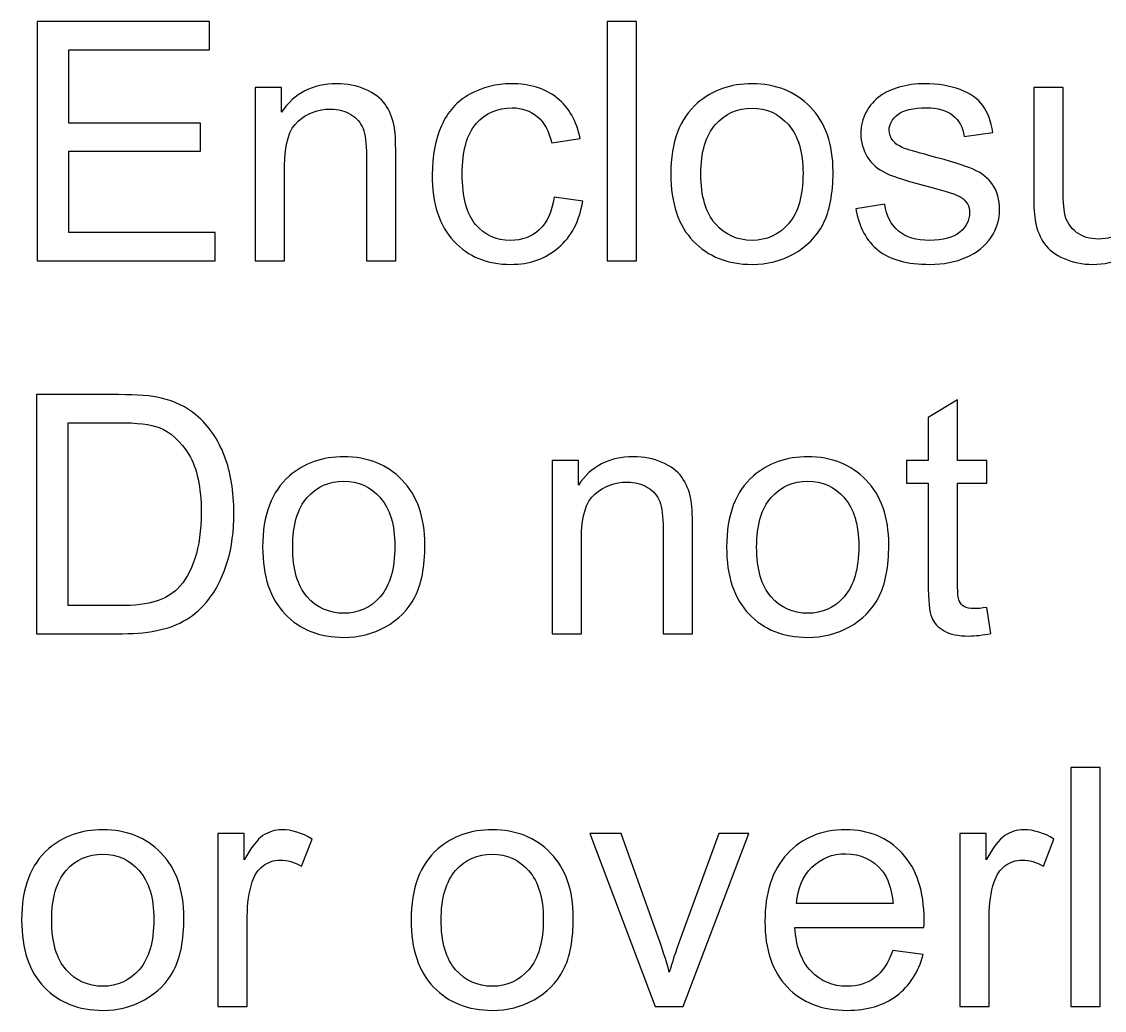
# Model space of a CAD drawing. Header units: millimetres. Extents: x 313 to 2379, y -2162 to 308.
# Drawn here: x 782.8 to 865.2, y -1141.1 to -1065.9 of the extents above; entities that cross this region are included whole.
import ezdxf

# ---------------------------------------------------------------- set-up
doc = ezdxf.new("R2010")
doc.units = ezdxf.units.MM
doc.header["$MEASUREMENT"] = 0
doc.layers.add('Layer 1', color=7, linetype='Continuous')

msp = doc.modelspace()

# ---------------------------------------------------------------- linework, layer by layer
at = {"layer": 'Layer 1', "color": 250}
for points, knots in [([(784.0125, -1084.0778), (784.0125, -1084.0778), (784.0125, -1065.8914), (784.0125, -1065.8914), (784.0125, -1065.8914), (797.1443, -1065.8914), (797.1443, -1065.8914), (797.1443, -1065.8914), (797.1443, -1068.025), (797.1443, -1068.025), (797.1443, -1068.025), (786.4255, -1068.025), (786.4255, -1068.025), (786.4255, -1068.025), (786.4255, -1073.613), (786.4255, -1073.613), (786.4255, -1073.613), (796.4585, -1073.613), (796.4585, -1073.613), (796.4585, -1073.613), (796.4585, -1075.7466), (796.4585, -1075.7466), (796.4585, -1075.7466), (786.4255, -1075.7466), (786.4255, -1075.7466), (786.4255, -1075.7466), (786.4255, -1081.9442), (786.4255, -1081.9442), (786.4255, -1081.9442), (797.5761, -1081.9442), (797.5761, -1081.9442), (797.5761, -1081.9442), (797.5761, -1084.0778), (797.5761, -1084.0778), (797.5761, -1084.0778), (784.0125, -1084.0778), (784.0125, -1084.0778)], [0, 0, 0, 0, 0.0833333, 0.0833333, 0.0833333, 0.1666667, 0.1666667, 0.1666667, 0.25, 0.25, 0.25, 0.3333333, 0.3333333, 0.3333333, 0.4166667, 0.4166667, 0.4166667, 0.5, 0.5, 0.5, 0.5833333, 0.5833333, 0.5833333, 0.6666667, 0.6666667, 0.6666667, 0.75, 0.75, 0.75, 0.8333333, 0.8333333, 0.8333333, 0.9166667, 0.9166667, 0.9166667, 1, 1, 1, 1]), ([(827.3999, -1084.0778), (827.3999, -1084.0778), (827.3999, -1065.8914), (827.3999, -1065.8914), (827.3999, -1065.8914), (829.6351, -1065.8914), (829.6351, -1065.8914), (829.6351, -1065.8914), (829.6351, -1084.0778), (829.6351, -1084.0778), (829.6351, -1084.0778), (827.3999, -1084.0778), (827.3999, -1084.0778)], [0, 0, 0, 0, 0.25, 0.25, 0.25, 0.5, 0.5, 0.5, 0.75, 0.75, 0.75, 1, 1, 1, 1]), ([(800.6241, -1084.0778), (800.6241, -1084.0778), (800.6241, -1070.8952), (800.6241, -1070.8952), (800.6241, -1070.8952), (802.6307, -1070.8952), (802.6307, -1070.8952), (802.6307, -1070.8952), (802.6307, -1072.7663), (802.6307, -1072.7663), (803.5959, -1071.3312), (804.9929, -1070.6158), (806.8175, -1070.6158), (807.6133, -1070.6158), (808.3415, -1070.7597), (809.0061, -1071.0434), (809.6707, -1071.327), (810.1703, -1071.7038), (810.5005, -1072.1652), (810.8307, -1072.6266), (811.0635, -1073.177), (811.1947, -1073.812), (811.2752, -1074.2268), (811.3175, -1074.9507), (811.3175, -1075.9837), (811.3175, -1075.9837), (811.3175, -1084.0778), (811.3175, -1084.0778), (811.3175, -1084.0778), (809.0823, -1084.0778), (809.0823, -1084.0778), (809.0823, -1084.0778), (809.0823, -1076.0683), (809.0823, -1076.0683), (809.0823, -1075.1582), (808.9976, -1074.4766), (808.8241, -1074.0279), (808.6505, -1073.5791), (808.3415, -1073.2193), (807.9012, -1072.9484), (807.4609, -1072.6817), (806.9402, -1072.5462), (806.3476, -1072.5462), (805.3993, -1072.5462), (804.5823, -1072.8468), (803.8922, -1073.4521), (803.2022, -1074.0533), (802.8593, -1075.2005), (802.8593, -1076.8854), (802.8593, -1076.8854), (802.8593, -1084.0778), (802.8593, -1084.0778), (802.8593, -1084.0778), (800.6241, -1084.0778), (800.6241, -1084.0778)], [0, 0, 0, 0, 0.0555556, 0.0555556, 0.0555556, 0.1111111, 0.1111111, 0.1111111, 0.1666667, 0.1666667, 0.1666667, 0.2222222, 0.2222222, 0.2222222, 0.2777778, 0.2777778, 0.2777778, 0.3333333, 0.3333333, 0.3333333, 0.3888889, 0.3888889, 0.3888889, 0.4444444, 0.4444444, 0.4444444, 0.5, 0.5, 0.5, 0.5555556, 0.5555556, 0.5555556, 0.6111111, 0.6111111, 0.6111111, 0.6666667, 0.6666667, 0.6666667, 0.7222222, 0.7222222, 0.7222222, 0.7777778, 0.7777778, 0.7777778, 0.8333333, 0.8333333, 0.8333333, 0.8888889, 0.8888889, 0.8888889, 0.9444444, 0.9444444, 0.9444444, 1, 1, 1, 1]), ([(823.3613, -1079.2518), (823.3613, -1079.2518), (825.5457, -1079.5566), (825.5457, -1079.5566), (825.3044, -1081.0594), (824.6948, -1082.2321), (823.7084, -1083.083), (822.7221, -1083.9339), (821.5071, -1084.3572), (820.072, -1084.3572), (818.2728, -1084.3572), (816.825, -1083.7688), (815.7328, -1082.5919), (814.6364, -1081.415), (814.0903, -1079.7302), (814.0903, -1077.5373), (814.0903, -1076.1149), (814.3274, -1074.8745), (814.7973, -1073.8077), (815.2672, -1072.7452), (815.9826, -1071.9451), (816.9478, -1071.4159), (817.9088, -1070.8825), (818.9544, -1070.6158), (820.0889, -1070.6158), (821.5156, -1070.6158), (822.6882, -1070.9756), (823.5941, -1071.6995), (824.5043, -1072.4234), (825.0885, -1073.4521), (825.3425, -1074.7814), (825.3425, -1074.7814), (823.1835, -1075.1116), (823.1835, -1075.1116), (822.9761, -1074.2268), (822.612, -1073.5622), (822.0828, -1073.1135), (821.5579, -1072.669), (820.9229, -1072.4446), (820.1778, -1072.4446), (819.0518, -1072.4446), (818.1374, -1072.8468), (817.4304, -1073.6511), (816.7277, -1074.4597), (816.3763, -1075.7297), (816.3763, -1077.4738), (816.3763, -1079.2433), (816.715, -1080.526), (817.3923, -1081.3261), (818.0739, -1082.1262), (818.9586, -1082.5284), (820.0466, -1082.5284), (820.9271, -1082.5284), (821.6595, -1082.2617), (822.2437, -1081.7241), (822.8321, -1081.1907), (823.2047, -1080.3652), (823.3613, -1079.2518)], [0, 0, 0, 0, 0.0526316, 0.0526316, 0.0526316, 0.1052632, 0.1052632, 0.1052632, 0.1578947, 0.1578947, 0.1578947, 0.2105263, 0.2105263, 0.2105263, 0.2631579, 0.2631579, 0.2631579, 0.3157895, 0.3157895, 0.3157895, 0.3684211, 0.3684211, 0.3684211, 0.4210526, 0.4210526, 0.4210526, 0.4736842, 0.4736842, 0.4736842, 0.5263158, 0.5263158, 0.5263158, 0.5789474, 0.5789474, 0.5789474, 0.6315789, 0.6315789, 0.6315789, 0.6842105, 0.6842105, 0.6842105, 0.7368421, 0.7368421, 0.7368421, 0.7894737, 0.7894737, 0.7894737, 0.8421053, 0.8421053, 0.8421053, 0.8947368, 0.8947368, 0.8947368, 0.9473684, 0.9473684, 0.9473684, 1, 1, 1, 1]), ([(832.2555, -1077.4865), (832.2555, -1075.0523), (832.9328, -1073.2489), (834.2917, -1072.0763), (835.422, -1071.1026), (836.8063, -1070.6158), (838.4362, -1070.6158), (840.2438, -1070.6158), (841.7255, -1071.2085), (842.8769, -1072.3938), (844.0242, -1073.5749), (844.5999, -1075.2132), (844.5999, -1077.3002), (844.5999, -1078.9936), (844.3459, -1080.3228), (843.8379, -1081.2923), (843.3299, -1082.2617), (842.5891, -1083.0152), (841.6154, -1083.5529), (840.646, -1084.0905), (839.5834, -1084.3572), (838.4362, -1084.3572), (836.5904, -1084.3572), (835.1003, -1083.7688), (833.9615, -1082.5877), (832.8228, -1081.4066), (832.2555, -1079.7048), (832.2555, -1077.4865)], [0, 0, 0, 0, 0.1111111, 0.1111111, 0.1111111, 0.2222222, 0.2222222, 0.2222222, 0.3333333, 0.3333333, 0.3333333, 0.4444444, 0.4444444, 0.4444444, 0.5555556, 0.5555556, 0.5555556, 0.6666667, 0.6666667, 0.6666667, 0.7777778, 0.7777778, 0.7777778, 0.8888889, 0.8888889, 0.8888889, 1, 1, 1, 1]), ([(846.3313, -1080.1408), (846.3313, -1080.1408), (848.5411, -1079.7852), (848.5411, -1079.7852), (848.6639, -1080.67), (849.011, -1081.3473), (849.5783, -1081.8214), (850.1455, -1082.2913), (850.9414, -1082.5284), (851.9574, -1082.5284), (852.9861, -1082.5284), (853.7481, -1082.321), (854.2476, -1081.9019), (854.7429, -1081.487), (854.9927, -1080.9959), (854.9927, -1080.4329), (854.9927, -1079.9291), (854.7683, -1079.5312), (854.3238, -1079.2433), (854.0106, -1079.0444), (853.2486, -1078.7946), (852.0378, -1078.4856), (850.4038, -1078.0749), (849.2735, -1077.7193), (848.6385, -1077.4188), (848.0077, -1077.114), (847.5293, -1076.6991), (847.2034, -1076.1657), (846.8774, -1075.6365), (846.7123, -1075.0481), (846.7123, -1074.4046), (846.7123, -1073.8162), (846.8478, -1073.2743), (847.1145, -1072.7748), (847.3854, -1072.2753), (847.7495, -1071.8604), (848.2109, -1071.5302), (848.558, -1071.2762), (849.0322, -1071.0603), (849.6291, -1070.8825), (850.2302, -1070.7047), (850.8694, -1070.6158), (851.5552, -1070.6158), (852.5882, -1070.6158), (853.4941, -1070.764), (854.273, -1071.0645), (855.0562, -1071.3609), (855.6319, -1071.7673), (856.0045, -1072.2753), (856.3728, -1072.7875), (856.631, -1073.4691), (856.7707, -1074.3242), (856.7707, -1074.3242), (854.5863, -1074.629), (854.5863, -1074.629), (854.4889, -1073.9432), (854.2011, -1073.4056), (853.7269, -1073.0203), (853.2528, -1072.6351), (852.5839, -1072.4446), (851.7161, -1072.4446), (850.6959, -1072.4446), (849.9635, -1072.6139), (849.5275, -1072.9526), (849.0914, -1073.2913), (848.8713, -1073.6892), (848.8713, -1074.1422), (848.8713, -1074.43), (848.9602, -1074.6925), (849.1422, -1074.9253), (849.3243, -1075.1624), (849.6079, -1075.3614), (849.9974, -1075.518), (850.2217, -1075.6027), (850.8737, -1075.7932), (851.9659, -1076.0895), (853.5407, -1076.5086), (854.6413, -1076.8557), (855.2679, -1077.1224), (855.8944, -1077.3891), (856.3855, -1077.7828), (856.7411, -1078.2908), (857.1009, -1078.8031), (857.2787, -1079.4381), (857.2787, -1080.2001), (857.2787, -1080.9409), (857.0628, -1081.6394), (856.6268, -1082.2956), (856.1907, -1082.9517), (855.5642, -1083.4597), (854.7472, -1083.8196), (853.9259, -1084.1794), (852.9988, -1084.3572), (851.9659, -1084.3572), (850.2556, -1084.3572), (848.9475, -1084.0016), (848.05, -1083.2946), (847.1526, -1082.5834), (846.5811, -1081.5336), (846.3313, -1080.1408)], [0, 0, 0, 0, 0.030303, 0.030303, 0.030303, 0.0606061, 0.0606061, 0.0606061, 0.0909091, 0.0909091, 0.0909091, 0.1212121, 0.1212121, 0.1212121, 0.1515152, 0.1515152, 0.1515152, 0.1818182, 0.1818182, 0.1818182, 0.2121212, 0.2121212, 0.2121212, 0.2424242, 0.2424242, 0.2424242, 0.2727273, 0.2727273, 0.2727273, 0.3030303, 0.3030303, 0.3030303, 0.3333333, 0.3333333, 0.3333333, 0.3636364, 0.3636364, 0.3636364, 0.3939394, 0.3939394, 0.3939394, 0.4242424, 0.4242424, 0.4242424, 0.4545455, 0.4545455, 0.4545455, 0.4848485, 0.4848485, 0.4848485, 0.5151515, 0.5151515, 0.5151515, 0.5454545, 0.5454545, 0.5454545, 0.5757576, 0.5757576, 0.5757576, 0.6060606, 0.6060606, 0.6060606, 0.6363636, 0.6363636, 0.6363636, 0.6666667, 0.6666667, 0.6666667, 0.6969697, 0.6969697, 0.6969697, 0.7272727, 0.7272727, 0.7272727, 0.7575758, 0.7575758, 0.7575758, 0.7878788, 0.7878788, 0.7878788, 0.8181818, 0.8181818, 0.8181818, 0.8484848, 0.8484848, 0.8484848, 0.8787879, 0.8787879, 0.8787879, 0.9090909, 0.9090909, 0.9090909, 0.9393939, 0.9393939, 0.9393939, 0.969697, 0.969697, 0.969697, 1, 1, 1, 1]), ([(868.5309, -1084.0778), (868.5309, -1084.0778), (868.5309, -1082.1178), (868.5309, -1082.1178), (867.5064, -1083.6121), (866.1179, -1084.3572), (864.3611, -1084.3572), (863.5864, -1084.3572), (862.8625, -1084.209), (862.1894, -1083.9127), (861.5163, -1083.6121), (861.0167, -1083.2396), (860.6908, -1082.7909), (860.3648, -1082.3379), (860.1362, -1081.7876), (860.005, -1081.1356), (859.9161, -1080.6954), (859.8695, -1080.0011), (859.8695, -1079.0528), (859.8695, -1079.0528), (859.8695, -1070.8952), (859.8695, -1070.8952), (859.8695, -1070.8952), (862.1047, -1070.8952), (862.1047, -1070.8952), (862.1047, -1070.8952), (862.1047, -1078.1892), (862.1047, -1078.1892), (862.1047, -1079.3534), (862.1513, -1080.1408), (862.2402, -1080.543), (862.3799, -1081.1314), (862.6762, -1081.5886), (863.1334, -1081.923), (863.5864, -1082.2575), (864.1452, -1082.4268), (864.814, -1082.4268), (865.4829, -1082.4268), (866.1094, -1082.2575), (866.6936, -1081.9146), (867.2778, -1081.5717), (867.6927, -1081.1018), (867.9382, -1080.5133), (868.1795, -1079.9249), (868.3023, -1079.0655), (868.3023, -1077.9437), (868.3023, -1077.9437), (868.3023, -1070.8952), (868.3023, -1070.8952), (868.3023, -1070.8952), (870.5375, -1070.8952), (870.5375, -1070.8952), (870.5375, -1070.8952), (870.5375, -1084.0778), (870.5375, -1084.0778), (870.5375, -1084.0778), (868.5309, -1084.0778), (868.5309, -1084.0778)], [0, 0, 0, 0, 0.0526316, 0.0526316, 0.0526316, 0.1052632, 0.1052632, 0.1052632, 0.1578947, 0.1578947, 0.1578947, 0.2105263, 0.2105263, 0.2105263, 0.2631579, 0.2631579, 0.2631579, 0.3157895, 0.3157895, 0.3157895, 0.3684211, 0.3684211, 0.3684211, 0.4210526, 0.4210526, 0.4210526, 0.4736842, 0.4736842, 0.4736842, 0.5263158, 0.5263158, 0.5263158, 0.5789474, 0.5789474, 0.5789474, 0.6315789, 0.6315789, 0.6315789, 0.6842105, 0.6842105, 0.6842105, 0.7368421, 0.7368421, 0.7368421, 0.7894737, 0.7894737, 0.7894737, 0.8421053, 0.8421053, 0.8421053, 0.8947368, 0.8947368, 0.8947368, 0.9473684, 0.9473684, 0.9473684, 1, 1, 1, 1]), ([(834.5415, -1077.4907), (834.5415, -1079.1756), (834.9098, -1080.4371), (835.6464, -1081.2711), (836.3872, -1082.1093), (837.3143, -1082.5284), (838.4362, -1082.5284), (839.5453, -1082.5284), (840.4682, -1082.1093), (841.209, -1081.2669), (841.9456, -1080.4244), (842.3139, -1079.1417), (842.3139, -1077.4188), (842.3139, -1075.7932), (841.9414, -1074.5613), (841.2005, -1073.7273), (840.4597, -1072.8891), (839.5368, -1072.47), (838.4362, -1072.47), (837.3143, -1072.47), (836.3872, -1072.8849), (835.6464, -1073.7188), (834.9098, -1074.5528), (834.5415, -1075.8101), (834.5415, -1077.4907)], [0, 0, 0, 0, 0.125, 0.125, 0.125, 0.25, 0.25, 0.25, 0.375, 0.375, 0.375, 0.5, 0.5, 0.5, 0.625, 0.625, 0.625, 0.75, 0.75, 0.75, 0.875, 0.875, 0.875, 1, 1, 1, 1]), ([(783.9617, -1112.4539), (783.9617, -1112.4539), (783.9617, -1094.2675), (783.9617, -1094.2675), (783.9617, -1094.2675), (790.227, -1094.2675), (790.227, -1094.2675), (791.641, -1094.2675), (792.7205, -1094.3522), (793.4655, -1094.5257), (794.5069, -1094.767), (795.3959, -1095.2031), (796.1325, -1095.8296), (797.0935, -1096.6424), (797.8089, -1097.6753), (798.2831, -1098.9369), (798.7614, -1100.1984), (798.9985, -1101.642), (798.9985, -1103.2633), (798.9985, -1104.6434), (798.8376, -1105.8668), (798.5159, -1106.9336), (798.1942, -1108.0004), (797.7793, -1108.8852), (797.2755, -1109.5837), (796.7675, -1110.2822), (796.2172, -1110.8325), (795.6161, -1111.2305), (795.0192, -1111.6326), (794.2953, -1111.9374), (793.4486, -1112.1449), (792.5977, -1112.3523), (791.624, -1112.4539), (790.5234, -1112.4539), (790.5234, -1112.4539), (783.9617, -1112.4539), (783.9617, -1112.4539)], [0, 0, 0, 0, 0.0833333, 0.0833333, 0.0833333, 0.1666667, 0.1666667, 0.1666667, 0.25, 0.25, 0.25, 0.3333333, 0.3333333, 0.3333333, 0.4166667, 0.4166667, 0.4166667, 0.5, 0.5, 0.5, 0.5833333, 0.5833333, 0.5833333, 0.6666667, 0.6666667, 0.6666667, 0.75, 0.75, 0.75, 0.8333333, 0.8333333, 0.8333333, 0.9166667, 0.9166667, 0.9166667, 1, 1, 1, 1]), ([(856.3135, -1110.46), (856.3135, -1110.46), (856.6183, -1112.4327), (856.6183, -1112.4327), (855.9918, -1112.564), (855.4287, -1112.6317), (854.9377, -1112.6317), (854.1291, -1112.6317), (853.5026, -1112.5047), (853.0538, -1112.2465), (852.6093, -1111.9882), (852.2961, -1111.6538), (852.114, -1111.2347), (851.932, -1110.8156), (851.8431, -1109.9351), (851.8431, -1108.5931), (851.8431, -1108.5931), (851.8431, -1100.9985), (851.8431, -1100.9985), (851.8431, -1100.9985), (850.1921, -1100.9985), (850.1921, -1100.9985), (850.1921, -1100.9985), (850.1921, -1099.2713), (850.1921, -1099.2713), (850.1921, -1099.2713), (851.8431, -1099.2713), (851.8431, -1099.2713), (851.8431, -1099.2713), (851.8431, -1096.0116), (851.8431, -1096.0116), (851.8431, -1096.0116), (854.0783, -1094.6697), (854.0783, -1094.6697), (854.0783, -1094.6697), (854.0783, -1099.2713), (854.0783, -1099.2713), (854.0783, -1099.2713), (856.3135, -1099.2713), (856.3135, -1099.2713), (856.3135, -1099.2713), (856.3135, -1100.9985), (856.3135, -1100.9985), (856.3135, -1100.9985), (854.0783, -1100.9985), (854.0783, -1100.9985), (854.0783, -1100.9985), (854.0783, -1108.7201), (854.0783, -1108.7201), (854.0783, -1109.3593), (854.1164, -1109.77), (854.1968, -1109.952), (854.273, -1110.134), (854.4, -1110.278), (854.5778, -1110.388), (854.7556, -1110.4939), (855.0096, -1110.5489), (855.3398, -1110.5489), (855.5854, -1110.5489), (855.9113, -1110.5193), (856.3135, -1110.46)], [0, 0, 0, 0, 0.05, 0.05, 0.05, 0.1, 0.1, 0.1, 0.15, 0.15, 0.15, 0.2, 0.2, 0.2, 0.25, 0.25, 0.25, 0.3, 0.3, 0.3, 0.35, 0.35, 0.35, 0.4, 0.4, 0.4, 0.45, 0.45, 0.45, 0.5, 0.5, 0.5, 0.55, 0.55, 0.55, 0.6, 0.6, 0.6, 0.65, 0.65, 0.65, 0.7, 0.7, 0.7, 0.75, 0.75, 0.75, 0.8, 0.8, 0.8, 0.85, 0.85, 0.85, 0.9, 0.9, 0.9, 0.95, 0.95, 0.95, 1, 1, 1, 1]), ([(786.3747, -1110.3203), (786.3747, -1110.3203), (790.2524, -1110.3203), (790.2524, -1110.3203), (791.4505, -1110.3203), (792.3903, -1110.2102), (793.0718, -1109.9859), (793.7534, -1109.7615), (794.2953, -1109.4482), (794.7017, -1109.0418), (795.2689, -1108.4703), (795.7134, -1107.6999), (796.0309, -1106.7347), (796.3484, -1105.7695), (796.5093, -1104.6011), (796.5093, -1103.2252), (796.5093, -1101.3202), (796.196, -1099.8555), (795.5737, -1098.831), (794.9514, -1097.8066), (794.1937, -1097.1208), (793.3004, -1096.7736), (792.657, -1096.5239), (791.6198, -1096.4011), (790.1889, -1096.4011), (790.1889, -1096.4011), (786.3747, -1096.4011), (786.3747, -1096.4011), (786.3747, -1096.4011), (786.3747, -1110.3203), (786.3747, -1110.3203)], [0, 0, 0, 0, 0.1, 0.1, 0.1, 0.2, 0.2, 0.2, 0.3, 0.3, 0.3, 0.4, 0.4, 0.4, 0.5, 0.5, 0.5, 0.6, 0.6, 0.6, 0.7, 0.7, 0.7, 0.8, 0.8, 0.8, 0.9, 0.9, 0.9, 1, 1, 1, 1]), ([(801.1871, -1105.8626), (801.1871, -1103.4284), (801.8644, -1101.625), (803.2233, -1100.4524), (804.3536, -1099.4787), (805.7379, -1098.9919), (807.3678, -1098.9919), (809.1754, -1098.9919), (810.6571, -1099.5846), (811.8085, -1100.7699), (812.9558, -1101.951), (813.5315, -1103.5893), (813.5315, -1105.6763), (813.5315, -1107.3697), (813.2775, -1108.6989), (812.7695, -1109.6684), (812.2615, -1110.6378), (811.5207, -1111.3913), (810.547, -1111.929), (809.5776, -1112.4666), (808.515, -1112.7333), (807.3678, -1112.7333), (805.522, -1112.7333), (804.0319, -1112.1449), (802.8931, -1110.9638), (801.7544, -1109.7827), (801.1871, -1108.0809), (801.1871, -1105.8626)], [0, 0, 0, 0, 0.1111111, 0.1111111, 0.1111111, 0.2222222, 0.2222222, 0.2222222, 0.3333333, 0.3333333, 0.3333333, 0.4444444, 0.4444444, 0.4444444, 0.5555556, 0.5555556, 0.5555556, 0.6666667, 0.6666667, 0.6666667, 0.7777778, 0.7777778, 0.7777778, 0.8888889, 0.8888889, 0.8888889, 1, 1, 1, 1]), ([(823.2089, -1112.4539), (823.2089, -1112.4539), (823.2089, -1099.2713), (823.2089, -1099.2713), (823.2089, -1099.2713), (825.2155, -1099.2713), (825.2155, -1099.2713), (825.2155, -1099.2713), (825.2155, -1101.1424), (825.2155, -1101.1424), (826.1807, -1099.7073), (827.5777, -1098.9919), (829.4023, -1098.9919), (830.1981, -1098.9919), (830.9263, -1099.1358), (831.5909, -1099.4195), (832.2555, -1099.7031), (832.7551, -1100.0799), (833.0853, -1100.5413), (833.4155, -1101.0027), (833.6483, -1101.5531), (833.7795, -1102.1881), (833.86, -1102.6029), (833.9023, -1103.3268), (833.9023, -1104.3598), (833.9023, -1104.3598), (833.9023, -1112.4539), (833.9023, -1112.4539), (833.9023, -1112.4539), (831.6671, -1112.4539), (831.6671, -1112.4539), (831.6671, -1112.4539), (831.6671, -1104.4444), (831.6671, -1104.4444), (831.6671, -1103.5343), (831.5824, -1102.8527), (831.4089, -1102.404), (831.2353, -1101.9552), (830.9263, -1101.5954), (830.486, -1101.3245), (830.0457, -1101.0578), (829.525, -1100.9223), (828.9324, -1100.9223), (827.9841, -1100.9223), (827.1671, -1101.2229), (826.477, -1101.8282), (825.787, -1102.4294), (825.4441, -1103.5766), (825.4441, -1105.2615), (825.4441, -1105.2615), (825.4441, -1112.4539), (825.4441, -1112.4539), (825.4441, -1112.4539), (823.2089, -1112.4539), (823.2089, -1112.4539)], [0, 0, 0, 0, 0.0555556, 0.0555556, 0.0555556, 0.1111111, 0.1111111, 0.1111111, 0.1666667, 0.1666667, 0.1666667, 0.2222222, 0.2222222, 0.2222222, 0.2777778, 0.2777778, 0.2777778, 0.3333333, 0.3333333, 0.3333333, 0.3888889, 0.3888889, 0.3888889, 0.4444444, 0.4444444, 0.4444444, 0.5, 0.5, 0.5, 0.5555556, 0.5555556, 0.5555556, 0.6111111, 0.6111111, 0.6111111, 0.6666667, 0.6666667, 0.6666667, 0.7222222, 0.7222222, 0.7222222, 0.7777778, 0.7777778, 0.7777778, 0.8333333, 0.8333333, 0.8333333, 0.8888889, 0.8888889, 0.8888889, 0.9444444, 0.9444444, 0.9444444, 1, 1, 1, 1]), ([(836.4973, -1105.8626), (836.4973, -1103.4284), (837.1746, -1101.625), (838.5335, -1100.4524), (839.6638, -1099.4787), (841.0481, -1098.9919), (842.678, -1098.9919), (844.4856, -1098.9919), (845.9673, -1099.5846), (847.1187, -1100.7699), (848.266, -1101.951), (848.8417, -1103.5893), (848.8417, -1105.6763), (848.8417, -1107.3697), (848.5877, -1108.6989), (848.0797, -1109.6684), (847.5717, -1110.6378), (846.8309, -1111.3913), (845.8572, -1111.929), (844.8878, -1112.4666), (843.8252, -1112.7333), (842.678, -1112.7333), (840.8322, -1112.7333), (839.3421, -1112.1449), (838.2033, -1110.9638), (837.0646, -1109.7827), (836.4973, -1108.0809), (836.4973, -1105.8626)], [0, 0, 0, 0, 0.1111111, 0.1111111, 0.1111111, 0.2222222, 0.2222222, 0.2222222, 0.3333333, 0.3333333, 0.3333333, 0.4444444, 0.4444444, 0.4444444, 0.5555556, 0.5555556, 0.5555556, 0.6666667, 0.6666667, 0.6666667, 0.7777778, 0.7777778, 0.7777778, 0.8888889, 0.8888889, 0.8888889, 1, 1, 1, 1]), ([(803.4731, -1105.8668), (803.4731, -1107.5517), (803.8414, -1108.8132), (804.578, -1109.6472), (805.3188, -1110.4854), (806.2459, -1110.9045), (807.3678, -1110.9045), (808.4769, -1110.9045), (809.3998, -1110.4854), (810.1406, -1109.643), (810.8772, -1108.8005), (811.2455, -1107.5178), (811.2455, -1105.7949), (811.2455, -1104.1693), (810.873, -1102.9374), (810.1321, -1102.1034), (809.3913, -1101.2652), (808.4684, -1100.8461), (807.3678, -1100.8461), (806.2459, -1100.8461), (805.3188, -1101.261), (804.578, -1102.0949), (803.8414, -1102.9289), (803.4731, -1104.1862), (803.4731, -1105.8668)], [0, 0, 0, 0, 0.125, 0.125, 0.125, 0.25, 0.25, 0.25, 0.375, 0.375, 0.375, 0.5, 0.5, 0.5, 0.625, 0.625, 0.625, 0.75, 0.75, 0.75, 0.875, 0.875, 0.875, 1, 1, 1, 1]), ([(838.7833, -1105.8668), (838.7833, -1107.5517), (839.1516, -1108.8132), (839.8882, -1109.6472), (840.629, -1110.4854), (841.5561, -1110.9045), (842.678, -1110.9045), (843.7871, -1110.9045), (844.71, -1110.4854), (845.4508, -1109.643), (846.1874, -1108.8005), (846.5557, -1107.5178), (846.5557, -1105.7949), (846.5557, -1104.1693), (846.1832, -1102.9374), (845.4423, -1102.1034), (844.7015, -1101.2652), (843.7786, -1100.8461), (842.678, -1100.8461), (841.5561, -1100.8461), (840.629, -1101.261), (839.8882, -1102.0949), (839.1516, -1102.9289), (838.7833, -1104.1862), (838.7833, -1105.8668)], [0, 0, 0, 0, 0.125, 0.125, 0.125, 0.25, 0.25, 0.25, 0.375, 0.375, 0.375, 0.5, 0.5, 0.5, 0.625, 0.625, 0.625, 0.75, 0.75, 0.75, 0.875, 0.875, 0.875, 1, 1, 1, 1]), ([(862.6847, -1140.83), (862.6847, -1140.83), (862.6847, -1122.6436), (862.6847, -1122.6436), (862.6847, -1122.6436), (864.9199, -1122.6436), (864.9199, -1122.6436), (864.9199, -1122.6436), (864.9199, -1140.83), (864.9199, -1140.83), (864.9199, -1140.83), (862.6847, -1140.83), (862.6847, -1140.83)], [0, 0, 0, 0, 0.25, 0.25, 0.25, 0.5, 0.5, 0.5, 0.75, 0.75, 0.75, 1, 1, 1, 1]), ([(782.8441, -1134.2387), (782.8441, -1131.8045), (783.5214, -1130.0011), (784.8803, -1128.8285), (786.0106, -1127.8548), (787.3949, -1127.368), (789.0248, -1127.368), (790.8324, -1127.368), (792.3141, -1127.9607), (793.4655, -1129.146), (794.6128, -1130.3271), (795.1885, -1131.9654), (795.1885, -1134.0524), (795.1885, -1135.7458), (794.9345, -1137.075), (794.4265, -1138.0445), (793.9185, -1139.0139), (793.1777, -1139.7674), (792.204, -1140.3051), (791.2346, -1140.8427), (790.172, -1141.1094), (789.0248, -1141.1094), (787.179, -1141.1094), (785.6889, -1140.521), (784.5501, -1139.3399), (783.4114, -1138.1588), (782.8441, -1136.457), (782.8441, -1134.2387)], [0, 0, 0, 0, 0.1111111, 0.1111111, 0.1111111, 0.2222222, 0.2222222, 0.2222222, 0.3333333, 0.3333333, 0.3333333, 0.4444444, 0.4444444, 0.4444444, 0.5555556, 0.5555556, 0.5555556, 0.6666667, 0.6666667, 0.6666667, 0.7777778, 0.7777778, 0.7777778, 0.8888889, 0.8888889, 0.8888889, 1, 1, 1, 1]), ([(797.7835, -1140.83), (797.7835, -1140.83), (797.7835, -1127.6474), (797.7835, -1127.6474), (797.7835, -1127.6474), (799.7901, -1127.6474), (799.7901, -1127.6474), (799.7901, -1127.6474), (799.7901, -1129.6667), (799.7901, -1129.6667), (800.3023, -1128.7311), (800.7765, -1128.1131), (801.2125, -1127.8167), (801.6485, -1127.5162), (802.1269, -1127.368), (802.6476, -1127.368), (803.4011, -1127.368), (804.1674, -1127.6051), (804.9463, -1128.075), (804.9463, -1128.075), (804.1504, -1130.1366), (804.1504, -1130.1366), (803.6086, -1129.8318), (803.0667, -1129.6794), (802.5248, -1129.6794), (802.038, -1129.6794), (801.602, -1129.8276), (801.2167, -1130.1197), (800.8315, -1130.4118), (800.5563, -1130.8182), (800.3912, -1131.3389), (800.1415, -1132.1305), (800.0187, -1132.9983), (800.0187, -1133.9424), (800.0187, -1133.9424), (800.0187, -1140.83), (800.0187, -1140.83), (800.0187, -1140.83), (797.7835, -1140.83), (797.7835, -1140.83)], [0, 0, 0, 0, 0.0769231, 0.0769231, 0.0769231, 0.1538462, 0.1538462, 0.1538462, 0.2307692, 0.2307692, 0.2307692, 0.3076923, 0.3076923, 0.3076923, 0.3846154, 0.3846154, 0.3846154, 0.4615385, 0.4615385, 0.4615385, 0.5384615, 0.5384615, 0.5384615, 0.6153846, 0.6153846, 0.6153846, 0.6923077, 0.6923077, 0.6923077, 0.7692308, 0.7692308, 0.7692308, 0.8461538, 0.8461538, 0.8461538, 0.9230769, 0.9230769, 0.9230769, 1, 1, 1, 1]), ([(812.4859, -1134.2387), (812.4859, -1131.8045), (813.1632, -1130.0011), (814.5221, -1128.8285), (815.6524, -1127.8548), (817.0367, -1127.368), (818.6666, -1127.368), (820.4742, -1127.368), (821.9559, -1127.9607), (823.1073, -1129.146), (824.2546, -1130.3271), (824.8303, -1131.9654), (824.8303, -1134.0524), (824.8303, -1135.7458), (824.5763, -1137.075), (824.0683, -1138.0445), (823.5603, -1139.0139), (822.8195, -1139.7674), (821.8458, -1140.3051), (820.8764, -1140.8427), (819.8138, -1141.1094), (818.6666, -1141.1094), (816.8208, -1141.1094), (815.3307, -1140.521), (814.1919, -1139.3399), (813.0532, -1138.1588), (812.4859, -1136.457), (812.4859, -1134.2387)], [0, 0, 0, 0, 0.1111111, 0.1111111, 0.1111111, 0.2222222, 0.2222222, 0.2222222, 0.3333333, 0.3333333, 0.3333333, 0.4444444, 0.4444444, 0.4444444, 0.5555556, 0.5555556, 0.5555556, 0.6666667, 0.6666667, 0.6666667, 0.7777778, 0.7777778, 0.7777778, 0.8888889, 0.8888889, 0.8888889, 1, 1, 1, 1]), ([(831.0533, -1140.83), (831.0533, -1140.83), (826.0791, -1127.6474), (826.0791, -1127.6474), (826.0791, -1127.6474), (828.4709, -1127.6474), (828.4709, -1127.6474), (828.4709, -1127.6474), (831.2903, -1135.5426), (831.2903, -1135.5426), (831.5951, -1136.3935), (831.8788, -1137.2782), (832.137, -1138.1969), (832.336, -1137.5026), (832.6111, -1136.6686), (832.971, -1135.6907), (832.971, -1135.6907), (835.9004, -1127.6474), (835.9004, -1127.6474), (835.9004, -1127.6474), (838.1949, -1127.6474), (838.1949, -1127.6474), (838.1949, -1127.6474), (833.2038, -1140.83), (833.2038, -1140.83), (833.2038, -1140.83), (831.0533, -1140.83), (831.0533, -1140.83)], [0, 0, 0, 0, 0.1111111, 0.1111111, 0.1111111, 0.2222222, 0.2222222, 0.2222222, 0.3333333, 0.3333333, 0.3333333, 0.4444444, 0.4444444, 0.4444444, 0.5555556, 0.5555556, 0.5555556, 0.6666667, 0.6666667, 0.6666667, 0.7777778, 0.7777778, 0.7777778, 0.8888889, 0.8888889, 0.8888889, 1, 1, 1, 1]), ([(849.1423, -1136.5628), (849.1423, -1136.5628), (851.4537, -1136.8676), (851.4537, -1136.8676), (851.0939, -1138.2096), (850.4208, -1139.2552), (849.4386, -1139.996), (848.4565, -1140.7369), (847.2034, -1141.1094), (845.6752, -1141.1094), (843.7533, -1141.1094), (842.2293, -1140.5167), (841.1032, -1139.3314), (839.9771, -1138.1503), (839.4141, -1136.4866), (839.4141, -1134.3488), (839.4141, -1132.139), (839.9814, -1130.4202), (841.1201, -1129.201), (842.2589, -1127.9776), (843.7363, -1127.368), (845.5524, -1127.368), (847.3093, -1127.368), (848.7444, -1127.9649), (849.8577, -1129.1629), (850.9711, -1130.361), (851.5299, -1132.0458), (851.5299, -1134.2175), (851.5299, -1134.3488), (851.5257, -1134.5477), (851.5172, -1134.8102), (851.5172, -1134.8102), (841.7001, -1134.8102), (841.7001, -1134.8102), (841.7848, -1136.2538), (842.1912, -1137.3629), (842.9278, -1138.1291), (843.6601, -1138.8954), (844.5788, -1139.2806), (845.6752, -1139.2806), (846.4922, -1139.2806), (847.1907, -1139.0647), (847.7665, -1138.6329), (848.3464, -1138.2011), (848.8036, -1137.5111), (849.1423, -1136.5628)], [0, 0, 0, 0, 0.0666667, 0.0666667, 0.0666667, 0.1333333, 0.1333333, 0.1333333, 0.2, 0.2, 0.2, 0.2666667, 0.2666667, 0.2666667, 0.3333333, 0.3333333, 0.3333333, 0.4, 0.4, 0.4, 0.4666667, 0.4666667, 0.4666667, 0.5333333, 0.5333333, 0.5333333, 0.6, 0.6, 0.6, 0.6666667, 0.6666667, 0.6666667, 0.7333333, 0.7333333, 0.7333333, 0.8, 0.8, 0.8, 0.8666667, 0.8666667, 0.8666667, 0.9333333, 0.9333333, 0.9333333, 1, 1, 1, 1]), ([(854.2519, -1140.83), (854.2519, -1140.83), (854.2519, -1127.6474), (854.2519, -1127.6474), (854.2519, -1127.6474), (856.2585, -1127.6474), (856.2585, -1127.6474), (856.2585, -1127.6474), (856.2585, -1129.6667), (856.2585, -1129.6667), (856.7707, -1128.7311), (857.2449, -1128.1131), (857.6809, -1127.8167), (858.1169, -1127.5162), (858.5953, -1127.368), (859.116, -1127.368), (859.8695, -1127.368), (860.6358, -1127.6051), (861.4147, -1128.075), (861.4147, -1128.075), (860.6188, -1130.1366), (860.6188, -1130.1366), (860.077, -1129.8318), (859.5351, -1129.6794), (858.9932, -1129.6794), (858.5064, -1129.6794), (858.0704, -1129.8276), (857.6851, -1130.1197), (857.2999, -1130.4118), (857.0247, -1130.8182), (856.8596, -1131.3389), (856.6099, -1132.1305), (856.4871, -1132.9983), (856.4871, -1133.9424), (856.4871, -1133.9424), (856.4871, -1140.83), (856.4871, -1140.83), (856.4871, -1140.83), (854.2519, -1140.83), (854.2519, -1140.83)], [0, 0, 0, 0, 0.0769231, 0.0769231, 0.0769231, 0.1538462, 0.1538462, 0.1538462, 0.2307692, 0.2307692, 0.2307692, 0.3076923, 0.3076923, 0.3076923, 0.3846154, 0.3846154, 0.3846154, 0.4615385, 0.4615385, 0.4615385, 0.5384615, 0.5384615, 0.5384615, 0.6153846, 0.6153846, 0.6153846, 0.6923077, 0.6923077, 0.6923077, 0.7692308, 0.7692308, 0.7692308, 0.8461538, 0.8461538, 0.8461538, 0.9230769, 0.9230769, 0.9230769, 1, 1, 1, 1]), ([(785.1301, -1134.2429), (785.1301, -1135.9278), (785.4984, -1137.1893), (786.235, -1138.0233), (786.9758, -1138.8615), (787.9029, -1139.2806), (789.0248, -1139.2806), (790.1339, -1139.2806), (791.0568, -1138.8615), (791.7976, -1138.0191), (792.5342, -1137.1766), (792.9025, -1135.8939), (792.9025, -1134.171), (792.9025, -1132.5454), (792.53, -1131.3135), (791.7891, -1130.4795), (791.0483, -1129.6413), (790.1254, -1129.2222), (789.0248, -1129.2222), (787.9029, -1129.2222), (786.9758, -1129.6371), (786.235, -1130.471), (785.4984, -1131.305), (785.1301, -1132.5623), (785.1301, -1134.2429)], [0, 0, 0, 0, 0.125, 0.125, 0.125, 0.25, 0.25, 0.25, 0.375, 0.375, 0.375, 0.5, 0.5, 0.5, 0.625, 0.625, 0.625, 0.75, 0.75, 0.75, 0.875, 0.875, 0.875, 1, 1, 1, 1]), ([(814.7719, -1134.2429), (814.7719, -1135.9278), (815.1402, -1137.1893), (815.8768, -1138.0233), (816.6176, -1138.8615), (817.5447, -1139.2806), (818.6666, -1139.2806), (819.7757, -1139.2806), (820.6986, -1138.8615), (821.4394, -1138.0191), (822.176, -1137.1766), (822.5443, -1135.8939), (822.5443, -1134.171), (822.5443, -1132.5454), (822.1718, -1131.3135), (821.4309, -1130.4795), (820.6901, -1129.6413), (819.7672, -1129.2222), (818.6666, -1129.2222), (817.5447, -1129.2222), (816.6176, -1129.6371), (815.8768, -1130.471), (815.1402, -1131.305), (814.7719, -1132.5623), (814.7719, -1134.2429)], [0, 0, 0, 0, 0.125, 0.125, 0.125, 0.25, 0.25, 0.25, 0.375, 0.375, 0.375, 0.5, 0.5, 0.5, 0.625, 0.625, 0.625, 0.75, 0.75, 0.75, 0.875, 0.875, 0.875, 1, 1, 1, 1]), ([(841.8271, -1132.9814), (841.8271, -1132.9814), (849.1677, -1132.9814), (849.1677, -1132.9814), (849.0703, -1131.8723), (848.7867, -1131.0425), (848.3253, -1130.488), (847.6183, -1129.6286), (846.6954, -1129.1968), (845.5651, -1129.1968), (844.5407, -1129.1968), (843.6813, -1129.5397), (842.9828, -1130.2255), (842.2885, -1130.9113), (841.9033, -1131.8299), (841.8271, -1132.9814)], [0, 0, 0, 0, 0.2, 0.2, 0.2, 0.4, 0.4, 0.4, 0.6, 0.6, 0.6, 0.8, 0.8, 0.8, 1, 1, 1, 1])]:
    msp.add_open_spline(points, degree=3, knots=knots, dxfattribs=at)

doc.saveas('drawing.dxf')
